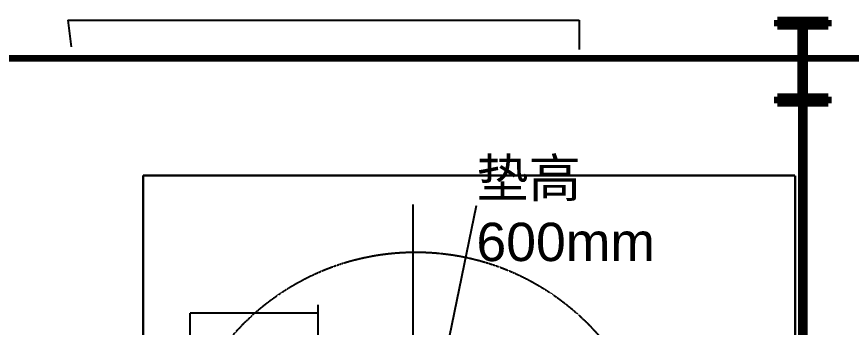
# Model space of a CAD drawing. Header units: inches. Extents: x 185496 to 352137, y 107182 to 179410.
# Drawn here: x 232703 to 239234, y 168019 to 170447 of the extents above; entities that cross this region are included whole.
import ezdxf
from ezdxf import colors
from ezdxf.entities.mleader import LeaderData, LeaderLine
from ezdxf.math import Vec2, Vec3

# ---------------------------------------------------------------- set-up
doc = ezdxf.new("R2010")
doc.units = ezdxf.units.IN
doc.header["$MEASUREMENT"] = 0
for name, pattern in [('CONTINOUS', [0]), ('DASH', [0.35, 0.25, -0.1]), ('DASHED', [0.75, 0.5, -0.25])]:
    doc.linetypes.add(name, pattern=pattern)
for name, color, linetype in [('1轮廓实线层', 7, 'Continuous'), ('4虚线层', 6, 'DASHED'), ('CSX', 3, 'Continuous'), ('DIM', 2, 'Continuous'), ('ZSX', 4, 'Continuous')]:
    doc.layers.add(name, color=color, linetype=linetype)
doc.styles.get("Standard").update_dxf_attribs({"font": 'arial.ttf'})

# ---------------------------------------------------------------- blocks, each defined once
blk = doc.blocks.new('生产区')
at = {"layer": 'CSX', "ltscale": 100, "const_width": 0.5, "elevation": 0}
blk.add_lwpolyline([(120679.381, 1573.426), (120679.381, 1448.76)], dxfattribs=at)
at = {"layer": 'DIM', "elevation": 0}
for points in [[(120641.048, 1577.76), (120641.214, 1576.371)], [(120641.048, 1577.76), (120667.714, 1577.76)], [(120667.714, 1577.76), (120667.714, 1576.224)]]:
    blk.add_lwpolyline(points, dxfattribs=at)
at = {"layer": 'ZSX', "const_width": 0.35, "elevation": 0}
for points in [[(120678.048, 1577.76), (120678.048, 1577.426)], [(120678.048, 1577.76), (120680.714, 1577.76)], [(120680.714, 1577.76), (120680.714, 1577.426)], [(120678.048, 1577.426), (120680.714, 1577.426)], [(120679.281, 1577.426), (120679.281, 1573.76)], [(120679.481, 1577.426), (120679.481, 1573.76)], [(120678.048, 1573.76), (120678.048, 1573.426)], [(120678.048, 1573.76), (120680.714, 1573.76)], [(120680.714, 1573.76), (120680.714, 1573.426)], [(120678.048, 1573.426), (120680.714, 1573.426)]]:
    blk.add_lwpolyline(points, dxfattribs=at)
at = {"layer": 'ZSX', "color": 0, "const_width": 0.35, "elevation": 0}
blk.add_lwpolyline([(120331.564, 1575.76), (120727.041, 1575.76)], dxfattribs=at)

msp = doc.modelspace()

# ---------------------------------------------------------------- linework, layer by layer
at = {"color": 1, "linetype": 'DASH', "lineweight": 30}
for p, q in [((238793.19, 169205.35, 276290.76), (233693.19, 169205.35, 276290.76)), ((233693.19, 169205.35, 276290.76), (233693.19, 167945.85, 276290.76)), ((238794.55, 163205.35, 276290.76), (238793.19, 169205.35, 276290.76))]:
    msp.add_line(p, q, dxfattribs=at)
at = {"color": 5, "linetype": 'DASH'}
msp.add_circle((235825, 166706.46, 276290.76), 1900, dxfattribs=at)
at = {"layer": '1轮廓实线层', "color": 3, "linetype": 'CONTINOUS'}
msp.add_line((235804.4, 166810.07, 276290.76), (235804.4, 168980.07, 276290.76), dxfattribs=at)
at = {"layer": '4虚线层'}
for p, q in [((235059.76, 168193.88, 276290.76), (235059.76, 167393.88, 276290.76)), ((234059.82, 168131.85, 276290.76), (235059.82, 168131.85, 276290.76)), ((234059.82, 167331.85, 276290.76), (234059.82, 168131.85, 276290.76))]:
    msp.add_line(p, q, dxfattribs=at)

# ---------------------------------------------------------------- block references
at = {"layer": 'DIM', "xscale": 150, "yscale": 150, "zscale": 150}
msp.add_blockref('生产区', (-17863053.45, -66243.05, 276290.76), dxfattribs=at)

# ---------------------------------------------------------------- texts
at = {"insert": (236300.25, 169336.35, 276290.76), "char_height": 300, "attachment_point": 1}
msp.add_mtext_dynamic_manual_height_columns('垫高600mm', width=1812.4715, gutter_width=1750, heights=[0], dxfattribs=at)

# ---------------------------------------------------------------- leaders
ml = msp.add_multileader_mtext('Standard')
ml.set_content('', color=256)
ml.set_leader_properties()
ml.build(insert=Vec2(0, 0))
ml.multileader.update_dxf_attribs({"text_right_attachment_type": 6, "dogleg_length": 0.36, "arrow_head_size": 0.18})
ctx = ml.context
ctx.base_point, ctx.char_height, ctx.arrow_head_size, ctx.landing_gap_size, ctx.plane_origin = Vec3(236300.16, 168970.82, 276290.76), 0.18, 0.18, 0.09, Vec3(236000.17, 166920.51, 276290.76)
ctx.right_attachment = 6
notes = []
notes.append((ctx, [(0, (1, 1, 0), (236299.8, 168970.82, 276290.76), (1, 0), 0.36, [(0, [(235884.64, 166942.88, 276290.76)], 0, [])])]))
ctx.mtext.insert, ctx.mtext.flow_direction = Vec3(236300.25, 168970.91, 276290.76), 5
for ctx, leaders in notes:
    for number, flags, end, landing, length, lines in leaders:
        leader = LeaderData()
        leader.index, (leader.has_last_leader_line, leader.has_dogleg_vector, leader.attachment_direction) = number, flags
        leader.last_leader_point, leader.dogleg_vector, leader.dogleg_length = Vec3(end), Vec3(landing), length
        for number, points, colour, breaks in lines:
            line = LeaderLine()
            line.index, line.vertices, line.color, line.breaks = number, Vec3.list(points), colors.encode_raw_color(colour), breaks
            leader.lines.append(line)
        ctx.leaders.append(leader)

doc.saveas('drawing.dxf')
